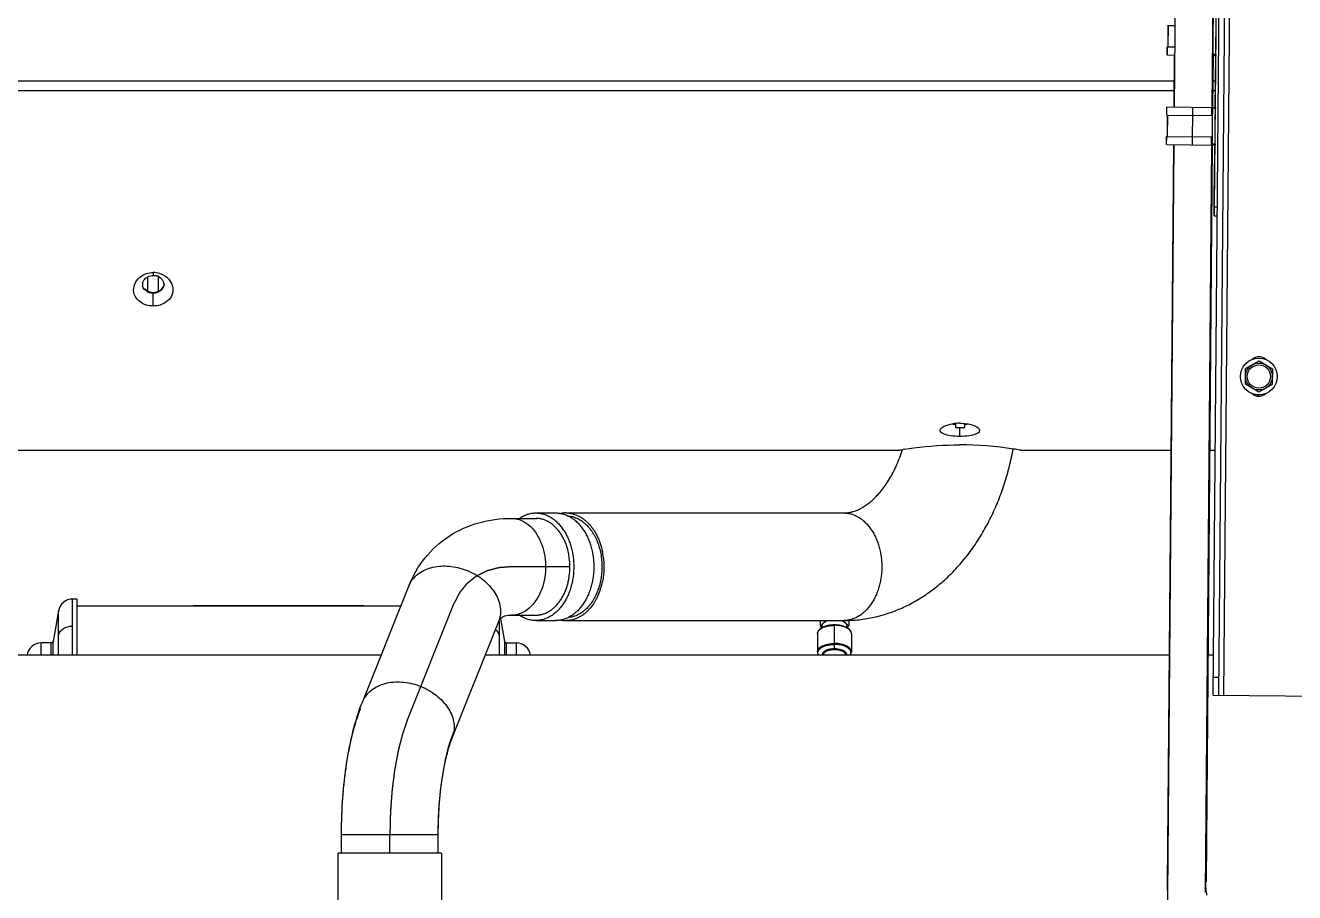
# Model space of a CAD drawing. Header units: millimetres. Extents: x 0 to 10500, y 0 to 7425.
# Drawn here: x 2827 to 3535, y 4840 to 5323 of the extents above; entities that cross this region are included whole.
import ezdxf

# ---------------------------------------------------------------- set-up
doc = ezdxf.new("R2010")
doc.units = ezdxf.units.MM
doc.header["$LTSCALE"] = 577.5
doc.linetypes.add('CENTER', pattern=[0.6, 0.375, -0.075, 0.075, -0.075])
doc.layers.get('0').update_dxf_attribs({"linetype": 'CONTINUOUS'})
for name, color, linetype in [('02___PRT_ALL_AXES', 7, 'CONTINUOUS'), ('AXES', 7, 'CONTINUOUS'), ('DEFAULT_1', 7, 'CENTER'), ('DTM_AXES', 7, 'CONTINUOUS'), ('NOTES3D', 7, 'CONTINUOUS')]:
    doc.layers.add(name, color=color, linetype=linetype)
doc.styles.get("Standard").update_dxf_attribs({"font": 'txt', "width": 0.85})
doc.dimstyles.get("Standard").update_dxf_attribs({"dimtxt": 3.5, "dimasz": 3.5, "dimexe": 1.5, "dimexo": 1.5, "dimtad": 1, "dimdec": 1, "dimtxsty": 'Standard', "dimblk": '_FILLED', "dimblk1": '_FILLED', "dimblk2": '_FILLED', "dimcen": 0.09, "dimadec": 1, "dimazin": 2, "dimtol": 1, "dimtp": 0.1, "dimtm": 0.1, "dimtfac": 1, "dimtdec": 1, "dimtofl": 0, "dimtmove": 0, "dimatfit": 3, "dimldrblk": '_FILLED', "dimfxl": 1, "dimtolj": 1, "dimarcsym": 0})

# ---------------------------------------------------------------- blocks, each defined once
blk = doc.blocks.new('_FILLED')
at = {"color": 0, "linetype": 'ByBlock'}
blk.add_solid([(0, 0), (-1, 0.21), (-1, -0.21)], dxfattribs=at)

msp = doc.modelspace()

# ---------------------------------------------------------------- linework, layer by layer
at = {"color": 3, "linetype": 'Continuous'}
for p, q in [((3489.92, 4949.77), (3499.12, 6051.74)), ((3025.77, 4972.17), (2010.64, 4972.17)), ((3465.41, 4972.17), (3083.89, 4972.17)), ((3490.11, 4972.17), (3486.99, 4972.17))]:
    msp.add_line(p, q, dxfattribs=at)
at = {"color": 7, "linetype": 'Continuous'}
for p, q in [((3502.12, 6051.71), (3492.92, 4949.75)), ((3472.31, 5761.99), (3468.14, 5277.86)), ((3493.27, 5758.02), (3489.14, 5277.68)), ((3495.92, 4949.72), (3500.79, 5532.7)), ((3490.72, 5222.16), (3491.91, 5362.16)), ((3468.24, 5306.86), (3467.99, 5277.86)), ((3468.27, 5306.86), (3468.02, 5277.86)), ((3468.3, 5306.86), (3468.05, 5277.86)), ((3468.33, 5306.85), (3468.08, 5277.86)), ((3468.35, 5306.85), (3468.11, 5277.86)), ((3489.82, 5306.67), (3489.57, 5277.67)), ((3491.16, 5306.66), (3490.92, 5277.66)), ((1998.64, 5292.51), (3468.26, 5292.51)), ((3489.7, 5292.51), (3491.04, 5292.51)), ((3468.22, 5286.84), (1998.64, 5286.84)), ((3490.99, 5286.84), (3489.65, 5286.84)), ((3467.82, 5256.86), (3464.33, 4844.2)), ((3467.84, 5256.86), (3464.37, 4845.92)), ((3467.9, 5256.86), (3464.39, 4842.1)), ((3467.93, 5256.86), (3464.39, 4838.35)), ((3467.96, 5256.86), (3464.43, 4839.92)), ((3467.87, 5256.86), (3464.44, 4850.33)), ((3488.96, 5256.68), (3485.43, 4839.74)), ((3489.39, 5256.68), (3485.92, 4845.74)), ((3490.74, 5256.66), (3490.56, 5235.41)), ((3490.68, 5217.16), (3490.72, 5222.16)), ((3490.72, 5222.16), (3492.2, 5222.15)), ((3490.68, 5217.16), (3492.18, 5217.15)), ((2895.64, 5175.22), (2895.64, 5183.18)), ((2898.64, 5185.57), (2898.64, 5183.98)), ((2901.64, 5175.21), (2901.64, 5183.18)), ((2898.64, 5166.87), (2898.64, 5174.04)), ((3514.81, 5116.67), (3514.41, 5117.37)), ((3516.39, 5116.67), (3514.81, 5116.67)), ((3346.14, 5101.34), (3346.14, 5099.21)), ((3346.14, 5099.21), (3351.14, 5099.21)), ((3348.64, 5094.17), (3348.64, 5099.21)), ((3351.14, 5101.34), (3351.14, 5099.21)), ((3314.64, 5086.47), (3316.25, 5086.75)), ((3315.34, 5086.59), (3314.64, 5086.47)), ((3382.64, 5086.47), (3382.04, 5086.58)), ((3382.32, 5086.53), (3382.64, 5086.47)), ((3098.44, 5048.46), (3112.59, 5048.46)), ((3112.01, 5051.47), (3123.18, 5051.47)), ((3128.84, 5051.47), (3283.84, 5051.47)), ((3015.31, 4946.01), (3041.15, 5010.66)), ((2853.64, 4972.17), (2853.64, 5003.47)), ((2856.14, 5003.47), (2853.64, 5003.47)), ((2856.14, 4972.17), (2856.14, 5003.47)), ((3036.68, 4999.47), (2856.14, 4999.47)), ((2921.14, 4999.64), (2921.14, 4999.47)), ((3016.14, 4999.64), (2921.14, 4999.64)), ((3016.14, 4999.47), (3016.14, 4999.64)), ((2845.77, 4996.86), (2842.76, 4979.79)), ((2845.77, 4972.17), (2845.77, 4996.86)), ((3092.18, 4994), (3091.27, 4990.63)), ((3092.29, 4992.47), (3094.53, 4979.79)), ((3098.44, 4994.48), (3112.59, 4994.48)), ((3065.43, 4925.98), (3091.27, 4990.63)), ((3091.52, 4991.11), (3091.52, 4972.17)), ((3112.01, 4991.47), (3123.18, 4991.47)), ((3128.84, 4991.47), (3283.84, 4991.47)), ((3274.01, 4991.47), (3270.64, 4988.56)), ((3270.64, 4991.47), (3270.64, 4988.56)), ((3270.64, 4988.56), (3271.81, 4987.55)), ((3278.64, 4975.87), (3278.64, 4989.05)), ((3286.64, 4988.56), (3283.28, 4991.47)), ((3285.48, 4987.55), (3286.64, 4988.56)), ((3286.64, 4991.52), (3286.64, 4988.56)), ((2836.14, 4972.17), (2836.14, 4978.97)), ((2841.77, 4978.97), (2836.14, 4978.97)), ((2841.77, 4972.17), (2841.77, 4978.97)), ((2842.76, 4972.17), (2842.76, 4979.79)), ((3094.53, 4979.79), (3094.53, 4972.17)), ((3095.52, 4978.97), (3095.52, 4972.17)), ((3095.52, 4978.97), (3101.14, 4978.97)), ((3101.14, 4978.97), (3101.14, 4972.17)), ((3269.14, 4984.05), (3269.14, 4973.93)), ((3288.14, 4984.05), (3288.14, 4973.93)), ((3272.64, 4972.17), (3272.64, 4973.75)), ((3278.64, 4975.87), (3278.64, 4975.35)), ((3284.64, 4972.17), (3284.64, 4973.75)), ((3493.01, 4959.75), (3490.01, 4959.77)), ((3489.92, 4949.77), (3550.42, 4949.27)), ((3066.35, 4929.35), (3065.43, 4925.98)), ((3003.66, 4861.67), (3003.66, 4872.9)), ((3003.66, 4872.18), (3057.64, 4872.18)), ((3057.64, 4861.67), (3057.64, 4872.49)), ((3001.86, 4829.23), (3001.86, 4861.67)), ((3059.44, 4861.67), (3001.86, 4861.67)), ((3059.44, 4861.67), (3059.44, 4829.23)), ((3485.51, 4845.97), (3485.52, 4845.76)), ((3464.4, 4840.11), (3464.4, 4839.91))]:
    msp.add_line(p, q, dxfattribs=at)
msp.add_circle((3515.41, 5127.57), 6.5, dxfattribs=at)
for centre, radius, start, end in [((2898.63, 5173.15), 12.41, 72.30977, 89.95504), ((2898.63, 5177.24), 6.73, 62.99146, 72.19414), ((2896.79, 5178.87), 4.15, 175.69559, 180.37337), ((2896.73, 5178.87), 4.1, 180.35956, 191.64092), ((2896.84, 5178.86), 4.2, 168.45484, 175.68996), ((2900.46, 5178.81), 4.19, 0.39931, 8.06125), ((2898.55, 5181.43), 7.4, 287.10688, 294.92011), ((3348.46, 5075.49), 26.01, 94.9979, 98.06742), ((3348.66, 5073.32), 28.19, 90.03148, 95.0067), ((3350.49, 4882.47), 207.12, 99.10418, 99.51489), ((3348.59, 4896.1), 193.38, 81.06994, 89.98548), ((3346.36, 4880.02), 209.61, 80.1205, 81.14754), ((3112.01, 5034.96), 13.51, 87.54666, 89.99958), ((3055.16, 5005.06), 15.09, 154.88444, 158.22483), ((2853.64, 4995.47), 8, 90, 170), ((3112.01, 5007.98), 13.51, 270.00042, 272.45334), ((2836.14, 4970.97), 8, 90, 171.28888), ((2841.77, 4979.97), 1, 270, 350), ((3095.52, 4979.97), 1, 190, 270), ((3101.14, 4970.97), 8, 8.71112, 90), ((3277.27, 4967.98), 7.7, 111.99175, 114.01666), ((3280.02, 4967.98), 7.7, 66.00432, 68.00558), ((3564.32, 4849.49), 99.89, 179.51564, 180.20604), ((3560.6, 4843.39), 96.27, 179.51546, 180.77273), ((3560.7, 4845.11), 96.34, 179.51568, 180.84227), ((3560.87, 4845.11), 96.51, 180.84212, 181.50176), ((3564.59, 4849.49), 100.15, 180.20605, 180.89319), ((3565.84, 4849.5), 80.41, 181.85753, 182.51922), ((3566.81, 4849.55), 81.38, 182.67256, 185.46597), ((3560.62, 4843.39), 96.3, 180.77281, 182.06992), ((3555.01, 4841.33), 90.62, 179.51545, 180.14582), ((3554.95, 4841.33), 90.56, 180.14583, 180.77488), ((3559, 4839.12), 94.57, 179.5178, 182.53186), ((3568.48, 4849.71), 83.05, 185.46561, 187.9193)]:
    msp.add_arc(centre, radius, start, end, dxfattribs=at)
for points in [[(2889.97, 5181.86), (2891.25, 5183.29), (2892.99, 5184.37), (2894.81, 5184.96)], [(2893.41, 5181.31), (2893.96, 5182.11), (2894.76, 5182.75), (2895.62, 5183.2)], [(2894.81, 5184.96), (2896.04, 5185.36), (2897.35, 5185.57), (2898.64, 5185.57)], [(2895.62, 5183.2), (2896.55, 5183.69), (2897.6, 5183.98), (2898.64, 5183.98)], [(2901.69, 5183.24), (2903.12, 5182.51), (2904.38, 5180.99), (2904.61, 5179.39)], [(2902.41, 5184.98), (2904.25, 5184.39), (2906.01, 5183.31), (2907.31, 5181.87)], [(2895.6, 5174.68), (2894.26, 5175.29), (2893.02, 5176.6), (2892.72, 5178.04)], [(2904.65, 5178.84), (2904.66, 5177.14), (2903.2, 5175.43), (2901.66, 5174.72)], [(2898.64, 5166.87), (2897.38, 5166.87), (2896.1, 5167.05), (2894.88, 5167.41)], [(2902.47, 5167.43), (2901.24, 5167.06), (2899.93, 5166.87), (2898.64, 5166.87)], [(3348.64, 5101.51), (3349.9, 5101.51), (3351.16, 5101.43), (3352.41, 5101.25)], [(3352.41, 5101.25), (3353.55, 5101.09), (3354.69, 5100.85), (3355.79, 5100.5)], [(3355.79, 5100.5), (3356.88, 5100.15), (3357.99, 5099.71), (3358.85, 5098.95)]]:
    msp.add_open_spline(points, degree=3, dxfattribs=at)
for points, knots in [([(2898.64, 5183.98), (2898.99, 5183.98), (2899.68, 5183.93), (2900.36, 5183.76), (2900.69, 5183.66)], [0, 0, 0, 0, 0.498456, 1, 1, 1, 1]), ([(2894.88, 5167.41), (2891.96, 5168.29), (2886.23, 5172.64), (2888.07, 5179.74), (2889.97, 5181.86)], [0, 0, 0, 0, 0.516784, 1, 1, 1, 1]), ([(2892.72, 5179.71), (2892.78, 5179.99), (2892.95, 5180.55), (2893.24, 5181.06), (2893.41, 5181.31)], [0, 0, 0, 0, 0.491197, 1, 1, 1, 1]), ([(2907.31, 5181.87), (2909.21, 5179.75), (2911.06, 5172.68), (2905.38, 5168.32), (2902.47, 5167.43)], [0, 0, 0, 0, 0.483574, 1, 1, 1, 1]), ([(2896.6, 5174.32), (2896.42, 5174.37), (2896.09, 5174.48), (2895.76, 5174.61), (2895.6, 5174.68)], [0, 0, 0, 0, 0.503392, 1, 1, 1, 1]), ([(2898.64, 5174.04), (2898.3, 5174.04), (2897.61, 5174.08), (2896.93, 5174.23), (2896.6, 5174.32)], [0, 0, 0, 0, 0.499903, 1, 1, 1, 1]), ([(2900.72, 5174.36), (2900.38, 5174.25), (2899.7, 5174.09), (2898.99, 5174.04), (2898.64, 5174.04)], [0, 0, 0, 0, 0.502345, 1, 1, 1, 1]), ([(3348.64, 5094.17), (3346.9, 5094.17), (3343.71, 5094.4), (3340.13, 5095.13), (3337.15, 5096.83), (3337.95, 5098.53), (3338.44, 5098.95)], [0, 0, 0, 0, 0.384464, 0.684307, 0.858647, 1, 1, 1, 1]), ([(3338.44, 5098.95), (3338.76, 5099.23), (3340.69, 5100.47), (3342.98, 5100.98), (3344.81, 5101.24)], [0, 0, 0, 0, 0.187568, 1, 1, 1, 1]), ([(3344.74, 5100.95), (3344.64, 5100.97), (3344.45, 5101.02), (3344.27, 5101.07), (3344.17, 5101.09)], [0, 0, 0, 0, 0.514781, 1, 1, 1, 1]), ([(3346.12, 5100.73), (3345.88, 5100.76), (3345.42, 5100.82), (3344.96, 5100.9), (3344.74, 5100.95)], [0, 0, 0, 0, 0.520434, 1, 1, 1, 1]), ([(3358.85, 5098.95), (3359.33, 5098.53), (3360.14, 5096.83), (3357.16, 5095.13), (3353.58, 5094.4), (3350.39, 5094.17), (3348.64, 5094.17)], [0, 0, 0, 0, 0.14146, 0.315741, 0.615347, 1, 1, 1, 1]), ([(3353.08, 5101.1), (3352.78, 5101.01), (3352.14, 5100.87), (3351.49, 5100.78), (3351.15, 5100.74)], [0, 0, 0, 0, 0.470436, 1, 1, 1, 1]), ([(3283.84, 4991.47), (3285.27, 4991.47), (3288.13, 4991.55), (3292.41, 4991.91), (3296.66, 4992.5), (3300.88, 4993.32), (3305.06, 4994.38), (3309.18, 4995.65), (3313.24, 4997.15), (3317.22, 4998.87), (3321.12, 5000.79), (3324.94, 5002.91), (3328.66, 5005.23), (3332.28, 5007.74), (3335.79, 5010.43), (3339.2, 5013.29), (3342.49, 5016.32), (3346.73, 5020.59), (3351.73, 5026.33), (3356.28, 5032.49), (3359.65, 5037.67), (3362.87, 5043.05), (3366.56, 5050.07), (3369.75, 5057.38), (3372.03, 5063.41), (3374.12, 5069.58), (3376.37, 5077.48), (3377.76, 5083.91), (3378.36, 5087.17)], [0, 0, 0, 0, 0.029389, 0.058789, 0.088209, 0.117662, 0.147157, 0.176707, 0.206324, 0.236022, 0.265812, 0.29571, 0.325729, 0.355884, 0.386187, 0.416652, 0.447293, 0.47812, 0.540363, 0.60346, 0.63535, 0.667465, 0.73236, 0.798132, 0.831335, 0.864734, 0.932058, 1, 1, 1, 1]), ([(3283.84, 5051.47), (3284.13, 5051.47), (3284.73, 5051.49), (3285.63, 5051.56), (3286.54, 5051.67), (3287.8, 5051.9), (3289.42, 5052.32), (3291.06, 5052.92), (3292.41, 5053.53), (3293.86, 5054.26), (3295.73, 5055.38), (3298, 5057.02), (3300.32, 5059.01), (3302.65, 5061.35), (3304.97, 5064.05), (3307.23, 5067.1), (3309.4, 5070.47), (3311.45, 5074.16), (3313.36, 5078.13), (3315.09, 5082.36), (3316.1, 5085.29), (3316.57, 5086.8)], [0, 0, 0, 0, 0.017507, 0.035157, 0.05309, 0.071442, 0.109904, 0.15149, 0.173707, 0.196977, 0.246907, 0.301658, 0.361404, 0.426158, 0.495797, 0.570101, 0.648778, 0.731487, 0.817856, 0.907495, 1, 1, 1, 1]), ([(3317.72, 5086.99), (3319.44, 5087.26), (3329.67, 5088.77), (3340.04, 5089.48), (3348.64, 5089.48)], [0, 0, 0, 0, 0.168313, 1, 1, 1, 1]), ([(3041.15, 5010.66), (3043.4, 5016.29), (3049.52, 5026.98), (3063.18, 5039.39), (3080.07, 5046.92), (3092.32, 5048.46), (3098.44, 5048.46)], [0, 0, 0, 0, 0.249847, 0.498634, 0.747904, 1, 1, 1, 1]), ([(3098.44, 5048.46), (3100.08, 5048.46), (3103.49, 5047.82), (3109.88, 5044.04), (3115.79, 5035.22), (3118.3, 5022.32), (3116.92, 5013.2), (3115.35, 5008.97)], [0, 0, 0, 0, 0.100705, 0.207402, 0.448796, 0.723298, 1, 1, 1, 1]), ([(3102.74, 5048.46), (3103.1, 5048.7), (3103.82, 5049.16), (3104.94, 5049.77), (3106.08, 5050.29), (3107.25, 5050.72), (3108.42, 5051.06), (3109.61, 5051.29), (3110.81, 5051.44), (3111.61, 5051.47), (3112.01, 5051.47)], [0, 0, 0, 0, 0.131002, 0.259735, 0.386432, 0.511366, 0.634842, 0.757197, 0.878791, 1, 1, 1, 1]), ([(3112.01, 5051.47), (3112.36, 5051.47), (3113.05, 5051.45), (3114.09, 5051.34), (3115.13, 5051.16), (3116.15, 5050.9), (3117.17, 5050.58), (3118.18, 5050.19), (3119.17, 5049.72), (3120.47, 5049.01), (3122.06, 5047.95), (3123.84, 5046.43), (3125.52, 5044.67), (3127.06, 5042.68), (3128.45, 5040.5), (3129.69, 5038.13), (3130.76, 5035.61), (3131.65, 5032.94), (3132.35, 5030.17), (3132.85, 5027.32), (3133.15, 5024.41), (3133.26, 5021.47), (3133.15, 5018.53), (3132.85, 5015.62), (3132.35, 5012.77), (3131.65, 5010), (3130.76, 5007.34), (3129.69, 5004.81), (3128.45, 5002.44), (3127.06, 5000.26), (3125.52, 4998.28), (3123.84, 4996.51), (3122.06, 4994.99), (3120.47, 4993.93), (3119.17, 4993.22), (3118.18, 4992.75), (3117.17, 4992.36), (3116.15, 4992.04), (3115.13, 4991.78), (3114.09, 4991.6), (3113.05, 4991.49), (3112.36, 4991.47), (3112.01, 4991.47)], [0, 0, 0, 0, 0.012856, 0.025742, 0.03869, 0.051728, 0.064885, 0.078186, 0.091655, 0.105314, 0.13326, 0.162153, 0.192063, 0.223015, 0.254996, 0.287954, 0.321808, 0.356447, 0.39174, 0.427539, 0.463682, 0.5, 0.536318, 0.572461, 0.60826, 0.643553, 0.678192, 0.712046, 0.745004, 0.776985, 0.807937, 0.837847, 0.86674, 0.894686, 0.908345, 0.921814, 0.935115, 0.948272, 0.96131, 0.974258, 0.987144, 1, 1, 1, 1]), ([(3131.1, 5021.47), (3131.1, 5023.2), (3130.93, 5025.78), (3130.34, 5029.16), (3129.74, 5031.61), (3128.97, 5033.97), (3128.04, 5036.21), (3126.97, 5038.32), (3125.75, 5040.27), (3124.41, 5042.05), (3123.19, 5043.39), (3122.16, 5044.35), (3121.37, 5045.02), (3120.56, 5045.63), (3119.72, 5046.18), (3118.87, 5046.68), (3118.01, 5047.11), (3117.13, 5047.49), (3116.23, 5047.81), (3115.33, 5048.07), (3114.42, 5048.26), (3113.51, 5048.4), (3112.89, 5048.45), (3112.59, 5048.46)], [0, 0, 0, 0, 0.144356, 0.215749, 0.286171, 0.355335, 0.422986, 0.48891, 0.552941, 0.614974, 0.674967, 0.704216, 0.732976, 0.761263, 0.7891, 0.816515, 0.843542, 0.870218, 0.896587, 0.922697, 0.948598, 0.974347, 1, 1, 1, 1]), ([(3283.84, 5051.47), (3284.18, 5051.47), (3284.88, 5051.45), (3285.92, 5051.34), (3286.95, 5051.16), (3287.98, 5050.9), (3289, 5050.58), (3290, 5050.19), (3290.99, 5049.72), (3292.3, 5049.01), (3293.88, 5047.95), (3295.67, 5046.43), (3297.34, 5044.67), (3298.88, 5042.68), (3300.28, 5040.5), (3301.52, 5038.13), (3302.59, 5035.61), (3303.47, 5032.94), (3304.17, 5030.17), (3304.68, 5027.32), (3304.98, 5024.41), (3305.08, 5021.47), (3304.98, 5018.53), (3304.68, 5015.62), (3304.17, 5012.77), (3303.47, 5010), (3302.59, 5007.34), (3301.52, 5004.81), (3300.28, 5002.44), (3298.88, 5000.26), (3297.34, 4998.28), (3295.67, 4996.51), (3293.88, 4994.99), (3292.3, 4993.93), (3290.99, 4993.22), (3290, 4992.75), (3289, 4992.36), (3287.98, 4992.04), (3286.95, 4991.78), (3285.92, 4991.6), (3284.88, 4991.49), (3284.18, 4991.47), (3283.84, 4991.47)], [0, 0, 0, 0, 0.012856, 0.025742, 0.03869, 0.051728, 0.064885, 0.078186, 0.091655, 0.105314, 0.13326, 0.162153, 0.192063, 0.223015, 0.254996, 0.287954, 0.321808, 0.356447, 0.39174, 0.427539, 0.463682, 0.5, 0.536318, 0.572461, 0.60826, 0.643553, 0.678192, 0.712046, 0.745004, 0.776985, 0.807937, 0.837847, 0.86674, 0.894686, 0.908345, 0.921814, 0.935115, 0.948272, 0.96131, 0.974258, 0.987144, 1, 1, 1, 1]), ([(3041.5, 5011.47), (3042.56, 5013.73), (3046.04, 5017.93), (3053.71, 5021.49), (3062.8, 5022.31), (3072.25, 5020.41), (3080.93, 5016.04), (3087.8, 5009.71), (3092.02, 5002.12), (3092.57, 4996.53), (3092.18, 4994)], [0, 0, 0, 0, 0.107351, 0.22482, 0.354871, 0.493705, 0.633976, 0.767811, 0.889811, 1, 1, 1, 1]), ([(3112.59, 4994.48), (3112.89, 4994.5), (3113.51, 4994.54), (3114.42, 4994.68), (3115.33, 4994.87), (3116.23, 4995.13), (3117.13, 4995.45), (3118.01, 4995.83), (3118.87, 4996.26), (3119.72, 4996.76), (3120.56, 4997.32), (3121.37, 4997.93), (3122.16, 4998.59), (3123.19, 4999.55), (3124.41, 5000.89), (3125.75, 5002.67), (3126.97, 5004.62), (3128.04, 5006.73), (3128.97, 5008.98), (3129.74, 5011.33), (3130.34, 5013.79), (3130.93, 5017.16), (3131.1, 5019.74), (3131.1, 5021.47)], [0, 0, 0, 0, 0.025653, 0.051402, 0.077303, 0.103413, 0.129782, 0.156458, 0.183485, 0.2109, 0.238737, 0.267024, 0.295784, 0.325033, 0.385026, 0.447059, 0.51109, 0.577014, 0.644665, 0.713829, 0.784251, 0.855644, 1, 1, 1, 1]), ([(3115.35, 5008.97), (3113.89, 5005), (3110.54, 4999.47), (3103.82, 4995.21), (3100.18, 4994.48), (3098.44, 4994.48)], [0, 0, 0, 0, 0.540441, 0.777585, 1, 1, 1, 1]), ([(3091.27, 4990.63), (3091.69, 4991.67), (3092.61, 4993.31), (3095.43, 4994.33), (3097.23, 4994.48), (3098.44, 4994.48)], [0, 0, 0, 0, 0.385578, 0.583598, 1, 1, 1, 1]), ([(3112.01, 4991.47), (3111.61, 4991.47), (3110.81, 4991.5), (3109.61, 4991.65), (3108.42, 4991.89), (3107.25, 4992.22), (3106.08, 4992.65), (3104.94, 4993.17), (3103.82, 4993.78), (3103.1, 4994.24), (3102.74, 4994.48)], [0, 0, 0, 0, 0.121209, 0.242803, 0.365158, 0.488634, 0.613568, 0.740265, 0.868998, 1, 1, 1, 1]), ([(2845.77, 4983.31), (2846.1, 4984.79), (2848.48, 4987.6), (2851.86, 4988.38), (2853.64, 4988.38)], [0, 0, 0, 0, 0.459917, 1, 1, 1, 1]), ([(3089.59, 4986.35), (3089.83, 4986.14), (3090.7, 4985.3), (3091.32, 4984.18), (3091.52, 4983.31)], [0, 0, 0, 0, 0.264829, 1, 1, 1, 1]), ([(3271.85, 4987.57), (3271.45, 4987.37), (3270.74, 4986.91), (3269.86, 4986.07), (3269.28, 4985.11), (3269.14, 4984.4), (3269.14, 4984.06)], [0, 0, 0, 0, 0.287294, 0.544648, 0.778614, 1, 1, 1, 1]), ([(3269.14, 4984.05), (3269.14, 4984.36), (3269.28, 4985.02), (3269.84, 4985.92), (3270.72, 4986.73), (3271.45, 4987.17), (3271.85, 4987.37)], [0, 0, 0, 0, 0.207362, 0.43562, 0.698211, 1, 1, 1, 1]), ([(3278.64, 4989.05), (3277.41, 4989.05), (3275.07, 4988.83), (3272.82, 4988.09), (3271.85, 4987.57)], [0, 0, 0, 0, 0.529342, 1, 1, 1, 1]), ([(3271.85, 4987.37), (3272.82, 4987.87), (3275.07, 4988.58), (3277.41, 4988.8), (3278.64, 4988.8)], [0, 0, 0, 0, 0.469859, 1, 1, 1, 1]), ([(3285.44, 4987.57), (3284.47, 4988.09), (3282.22, 4988.83), (3279.88, 4989.05), (3278.64, 4989.05)], [0, 0, 0, 0, 0.470655, 1, 1, 1, 1]), ([(3285.44, 4987.37), (3284.46, 4987.87), (3282.21, 4988.58), (3279.88, 4988.8), (3278.64, 4988.8)], [0, 0, 0, 0, 0.469859, 1, 1, 1, 1]), ([(3288.14, 4984.06), (3288.14, 4984.4), (3288, 4985.11), (3287.43, 4986.07), (3286.55, 4986.91), (3285.83, 4987.37), (3285.44, 4987.57)], [0, 0, 0, 0, 0.221388, 0.455357, 0.71271, 1, 1, 1, 1]), ([(3288.14, 4984.05), (3288.14, 4984.36), (3288.01, 4985.02), (3287.45, 4985.92), (3286.57, 4986.73), (3285.84, 4987.17), (3285.44, 4987.37)], [0, 0, 0, 0, 0.207362, 0.43562, 0.698211, 1, 1, 1, 1]), ([(3269.14, 4973.93), (3269.14, 4974.24), (3269.28, 4974.91), (3269.86, 4975.82), (3270.77, 4976.64), (3272.45, 4977.64), (3275.12, 4978.46), (3277.43, 4978.68), (3278.64, 4978.68)], [0, 0, 0, 0, 0.082305, 0.173127, 0.277877, 0.398431, 0.681612, 1, 1, 1, 1]), ([(3272.6, 4977.03), (3273.5, 4977.42), (3275.5, 4977.98), (3277.56, 4978.15), (3278.64, 4978.15)], [0, 0, 0, 0, 0.475812, 1, 1, 1, 1]), ([(3288.14, 4973.93), (3288.14, 4974.24), (3288, 4974.91), (3287.42, 4975.82), (3286.52, 4976.64), (3284.84, 4977.64), (3282.17, 4978.46), (3279.86, 4978.68), (3278.64, 4978.68)], [0, 0, 0, 0, 0.082305, 0.173127, 0.277877, 0.398431, 0.681612, 1, 1, 1, 1]), ([(3284.69, 4977.03), (3283.79, 4977.42), (3281.79, 4977.98), (3279.72, 4978.15), (3278.64, 4978.15)], [0, 0, 0, 0, 0.475812, 1, 1, 1, 1]), ([(3269.14, 4973.93), (3269.14, 4973.78), (3269.2, 4973.15), (3269.46, 4972.55), (3269.73, 4972.16)], [0, 0, 0, 0, 0.24481, 1, 1, 1, 1]), ([(3269.84, 4972.17), (3269.6, 4972.56), (3269.27, 4973.48), (3269.71, 4974.95), (3270.91, 4976.17), (3271.98, 4976.76), (3272.6, 4977.03)], [0, 0, 0, 0, 0.21606, 0.429844, 0.685332, 1, 1, 1, 1]), ([(3271.9, 4972.17), (3271.85, 4972.43), (3271.88, 4973), (3272.33, 4973.8), (3273.11, 4974.49), (3273.77, 4974.85), (3274.13, 4975.01)], [0, 0, 0, 0, 0.203848, 0.426566, 0.689703, 1, 1, 1, 1]), ([(3272.05, 4972.17), (3272.02, 4972.44), (3272.1, 4973.04), (3272.44, 4973.52), (3272.64, 4973.75)], [0, 0, 0, 0, 0.470876, 1, 1, 1, 1]), ([(3272.64, 4973.35), (3272.73, 4973.45), (3273.16, 4973.9), (3273.7, 4974.22), (3274.13, 4974.43)], [0, 0, 0, 0, 0.223688, 1, 1, 1, 1]), ([(3274.13, 4974.43), (3274.78, 4974.75), (3276.28, 4975.2), (3277.83, 4975.35), (3278.64, 4975.35)], [0, 0, 0, 0, 0.47203, 1, 1, 1, 1]), ([(3274.38, 4975.12), (3274.69, 4975.24), (3276.07, 4975.7), (3277.53, 4975.87), (3278.64, 4975.87)], [0, 0, 0, 0, 0.231686, 1, 1, 1, 1]), ([(3278.64, 4975.87), (3279.03, 4975.87), (3280.47, 4975.81), (3281.92, 4975.52), (3282.9, 4975.12)], [0, 0, 0, 0, 0.264311, 1, 1, 1, 1]), ([(3278.64, 4975.35), (3279.46, 4975.35), (3281.01, 4975.2), (3282.5, 4974.75), (3283.16, 4974.43)], [0, 0, 0, 0, 0.527944, 1, 1, 1, 1]), ([(3283.15, 4975.01), (3283.52, 4974.85), (3284.17, 4974.49), (3284.95, 4973.8), (3285.41, 4973.01), (3285.44, 4972.43), (3285.39, 4972.17)], [0, 0, 0, 0, 0.310336, 0.573495, 0.796198, 1, 1, 1, 1]), ([(3283.16, 4974.43), (3283.31, 4974.36), (3283.86, 4974.07), (3284.36, 4973.69), (3284.64, 4973.35)], [0, 0, 0, 0, 0.277812, 1, 1, 1, 1]), ([(3284.64, 4973.75), (3284.85, 4973.52), (3285.19, 4973.04), (3285.27, 4972.44), (3285.24, 4972.17)], [0, 0, 0, 0, 0.529124, 1, 1, 1, 1]), ([(3287.45, 4972.17), (3287.69, 4972.56), (3288.02, 4973.48), (3287.58, 4974.95), (3286.38, 4976.17), (3285.3, 4976.76), (3284.69, 4977.03)], [0, 0, 0, 0, 0.21606, 0.429844, 0.685332, 1, 1, 1, 1]), ([(3287.55, 4972.16), (3287.65, 4972.3), (3287.97, 4972.83), (3288.14, 4973.47), (3288.14, 4973.93)], [0, 0, 0, 0, 0.261175, 1, 1, 1, 1]), ([(3015.31, 4946.01), (3016.24, 4948.35), (3019.52, 4952.77), (3027.12, 4956.65), (3036.27, 4957.71), (3045.86, 4955.95), (3054.73, 4951.64), (3061.8, 4945.28), (3066.15, 4937.6), (3066.74, 4931.92), (3066.35, 4929.35)], [0, 0, 0, 0, 0.106942, 0.223483, 0.352882, 0.491661, 0.632391, 0.766903, 0.88948, 1, 1, 1, 1]), ([(3003.66, 4872.9), (3003.7, 4886.15), (3005.42, 4910.93), (3011.04, 4935.31), (3015.31, 4946.01)], [0, 0, 0, 0, 0.535139, 1, 1, 1, 1]), ([(3003.66, 4872.9), (3003.69, 4885.86), (3004.94, 4904.63), (3009.45, 4927.84), (3012.57, 4938.07), (3014.39, 4942.64)], [0, 0, 0, 0, 0.548879, 0.791917, 1, 1, 1, 1]), ([(3057.64, 4872.49), (3057.65, 4883.06), (3058.96, 4902.3), (3063.13, 4921.29), (3066.35, 4929.35)], [0, 0, 0, 0, 0.549241, 1, 1, 1, 1]), ([(3057.64, 4872.49), (3057.65, 4882.84), (3058.59, 4897.62), (3061.97, 4915.41), (3064.18, 4922.86), (3065.43, 4925.98)], [0, 0, 0, 0, 0.571995, 0.814515, 1, 1, 1, 1])]:
    msp.add_open_spline(points, degree=3, knots=knots, dxfattribs=at)
at = {"layer": '02___PRT_ALL_AXES', "color": 7, "linetype": 'Continuous'}
for p, q in [((2010.64, 5086.47), (3314.65, 5086.47)), ((3382.64, 5086.47), (3466.52, 5086.47)), ((3487.95, 5086.47), (3491.06, 5086.47)), ((3112.01, 5051.47), (3123.18, 5051.47)), ((3128.84, 5051.47), (3283.84, 5051.47)), ((3112.01, 4991.47), (3123.18, 4991.47)), ((3128.84, 4991.47), (3283.84, 4991.47))]:
    msp.add_line(p, q, dxfattribs=at)
for centre, radius, start, end in [((2899, 5181.68), 7.25, 242.61882, 246.46328), ((2898.66, 5181.5), 7.01, 291.70469, 295.47001), ((3128.84, 5036.35), 15.12, 90.01798, 100.802), ((3109.76, 5021.74), 40.28, 9.44549, 11.79476), ((3109, 5021.61), 41.05, 7.33391, 9.45027), ((3110.98, 5020.95), 39.02, 342.6751, 348.71563), ((3112.88, 5020.39), 37.04, 341.32824, 342.62005), ((3128.84, 5006.59), 15.12, 259.198, 269.98202)]:
    msp.add_arc(centre, radius, start, end, dxfattribs=at)
for points, knots in [([(2894.05, 5176.39), (2894.29, 5176.16), (2894.8, 5175.74), (2895.37, 5175.4), (2895.66, 5175.24)], [0, 0, 0, 0, 0.493977, 1, 1, 1, 1]), ([(2896.1, 5175.03), (2896.5, 5174.86), (2897.34, 5174.58), (2898.21, 5174.47), (2898.64, 5174.47)], [0, 0, 0, 0, 0.504428, 1, 1, 1, 1]), ([(2898.64, 5174.47), (2899.09, 5174.47), (2899.98, 5174.57), (2900.84, 5174.82), (2901.25, 5174.98)], [0, 0, 0, 0, 0.499319, 1, 1, 1, 1]), ([(3123.18, 5051.47), (3123.53, 5051.47), (3124.22, 5051.45), (3125.26, 5051.34), (3126.3, 5051.16), (3127.33, 5050.9), (3128.34, 5050.58), (3129.35, 5050.19), (3130.34, 5049.72), (3131.64, 5049.01), (3133.23, 5047.95), (3135.02, 5046.43), (3136.69, 5044.67), (3138.23, 5042.68), (3139.63, 5040.5), (3140.86, 5038.13), (3141.93, 5035.61), (3142.82, 5032.94), (3143.52, 5030.17), (3144.02, 5027.32), (3144.33, 5024.41), (3144.43, 5021.47), (3144.33, 5018.53), (3144.02, 5015.62), (3143.52, 5012.77), (3142.82, 5010), (3141.93, 5007.34), (3140.86, 5004.81), (3139.63, 5002.44), (3138.23, 5000.26), (3136.69, 4998.28), (3135.02, 4996.51), (3133.23, 4994.99), (3131.64, 4993.93), (3130.34, 4993.22), (3129.35, 4992.75), (3128.34, 4992.36), (3127.33, 4992.04), (3126.3, 4991.78), (3125.26, 4991.6), (3124.22, 4991.49), (3123.53, 4991.47), (3123.18, 4991.47)], [0, 0, 0, 0, 0.012856, 0.025742, 0.03869, 0.051728, 0.064885, 0.078186, 0.091655, 0.105314, 0.13326, 0.162153, 0.192063, 0.223015, 0.254996, 0.287954, 0.321808, 0.356447, 0.39174, 0.427539, 0.463682, 0.5, 0.536318, 0.572461, 0.60826, 0.643553, 0.678192, 0.712046, 0.745004, 0.776985, 0.807937, 0.837847, 0.86674, 0.894686, 0.908345, 0.921814, 0.935115, 0.948272, 0.96131, 0.974258, 0.987144, 1, 1, 1, 1]), ([(3128.84, 5051.47), (3129.41, 5051.47), (3130.55, 5051.41), (3132.24, 5051.11), (3133.91, 5050.63), (3135.55, 5049.96), (3137.15, 5049.11), (3138.69, 5048.08), (3140.17, 5046.87), (3141.57, 5045.51), (3142.89, 5043.99), (3144.12, 5042.32), (3145.25, 5040.53), (3146.28, 5038.61), (3147.19, 5036.58), (3148.26, 5033.72), (3148.87, 5031.49), (3149.18, 5029.97)], [0, 0, 0, 0, 0.053294, 0.106927, 0.161224, 0.216481, 0.272957, 0.33086, 0.390352, 0.451542, 0.514487, 0.579198, 0.645641, 0.713741, 0.783388, 0.854441, 1, 1, 1, 1]), ([(3130.09, 5049.84), (3130.49, 5049.8), (3131.3, 5049.69), (3132.5, 5049.43), (3133.68, 5049.07), (3134.85, 5048.61), (3135.99, 5048.05), (3137.11, 5047.39), (3138.2, 5046.64), (3138.9, 5046.08), (3139.24, 5045.79)], [0, 0, 0, 0, 0.119515, 0.239892, 0.361527, 0.484787, 0.610001, 0.737456, 0.867392, 1, 1, 1, 1]), ([(3139.24, 5045.79), (3139.99, 5045.15), (3141.06, 5044.09), (3142.35, 5042.54), (3143.59, 5040.83), (3144.99, 5038.5), (3146.4, 5035.46), (3147.51, 5032.18), (3148.32, 5028.74), (3148.82, 5025.18), (3148.99, 5021.56), (3148.83, 5017.93), (3148.35, 5014.37), (3147.56, 5010.92), (3146.45, 5007.63), (3145.07, 5004.58), (3143.67, 5002.23), (3142.44, 5000.52), (3141.15, 4998.96), (3140.09, 4997.89), (3139.34, 4997.24)], [0, 0, 0, 0, 0.055045, 0.083527, 0.112641, 0.172687, 0.235019, 0.299326, 0.365198, 0.432157, 0.499677, 0.567211, 0.634208, 0.700143, 0.764532, 0.826965, 0.887124, 0.916297, 0.944838, 1, 1, 1, 1]), ([(3149.71, 5026.85), (3149.85, 5025.72), (3150.05, 5023.45), (3150.07, 5020.04), (3149.82, 5016.65), (3149.47, 5014.41), (3149.25, 5013.31)], [0, 0, 0, 0, 0.250202, 0.501349, 0.751815, 1, 1, 1, 1]), ([(3147.98, 5008.53), (3147.56, 5007.29), (3146.83, 5005.46), (3145.66, 5003.16), (3144.41, 5001.01), (3142.99, 4999.04), (3141.41, 4997.27), (3140.18, 4996.09), (3138.89, 4995.02), (3137.55, 4994.09), (3136.16, 4993.29), (3134.74, 4992.63), (3133.29, 4992.11), (3131.82, 4991.74), (3130.33, 4991.52), (3129.34, 4991.47), (3128.84, 4991.47)], [0, 0, 0, 0, 0.144429, 0.214696, 0.28351, 0.416446, 0.480581, 0.543143, 0.60418, 0.663776, 0.722048, 0.779149, 0.835267, 0.890618, 0.945443, 1, 1, 1, 1]), ([(3139.34, 4997.24), (3139, 4996.94), (3138.29, 4996.37), (3137.2, 4995.61), (3136.07, 4994.93), (3134.91, 4994.36), (3133.73, 4993.89), (3132.53, 4993.52), (3131.31, 4993.25), (3130.5, 4993.14), (3130.09, 4993.11)], [0, 0, 0, 0, 0.132747, 0.262776, 0.390279, 0.515499, 0.638728, 0.760299, 0.880588, 1, 1, 1, 1])]:
    msp.add_open_spline(points, degree=3, knots=knots, dxfattribs=at)
msp.add_open_spline([(2901.67, 5175.17), (2902.95, 5175.77), (2904.14, 5176.94), (2904.52, 5178.29)], degree=3, dxfattribs=at)
at = {"layer": 'AXES', "color": 7, "linetype": 'Continuous'}
for p, q in [((3489.98, 5320.42), (3490.04, 5327.17)), ((3489.99, 5320.26), (3490.04, 5327.17)), ((3491.5, 5320.41), (3491.54, 5327.16)), ((3464.38, 5323.39), (3468.53, 5323.35)), ((3464.78, 5311.38), (3464.88, 5323.38)), ((3464.83, 5311.38), (3464.94, 5323.38)), ((3464.89, 5311.38), (3464.99, 5323.38)), ((3489.94, 5313.92), (3489.99, 5320.26)), ((3491.44, 5313.91), (3491.5, 5320.41)), ((3464.24, 5306.89), (3464.28, 5311.39)), ((3464.28, 5311.39), (3468.43, 5311.35)), ((3464.3, 5306.89), (3464.33, 5311.39)), ((3464.35, 5306.89), (3464.39, 5311.39)), ((3489.87, 5307.17), (3489.93, 5313.92)), ((3489.88, 5307.17), (3489.94, 5313.92)), ((3491.38, 5307.16), (3491.44, 5313.91)), ((3464.24, 5306.89), (3468.39, 5306.85)), ((3489.39, 5307.18), (3489.87, 5307.17)), ((3489.39, 5306.68), (3490.84, 5306.66)), ((3491.38, 5307.16), (3489.88, 5307.17)), ((3490.35, 5307.17), (3490.34, 5306.67)), ((3490.85, 5307.16), (3490.84, 5306.66)), ((3490.86, 5306.66), (3490.84, 5306.66)), ((3490.87, 5307.16), (3490.86, 5306.66)), ((3491.36, 5306.66), (3490.86, 5306.66)), ((3491.37, 5307.16), (3491.36, 5306.66)), ((3463.98, 5273.39), (3464.02, 5277.89)), ((3464.02, 5277.89), (3490.59, 5277.67)), ((3464.04, 5273.39), (3464.08, 5277.89)), ((3464.1, 5273.39), (3464.14, 5277.89)), ((3478.47, 5256.77), (3478.65, 5277.77)), ((3489.11, 5273.18), (3489.15, 5277.68)), ((3489.14, 5277.18), (3489.64, 5277.17)), ((3489.59, 5270.42), (3489.64, 5277.17)), ((3489.6, 5270.26), (3489.65, 5277.17)), ((3491.15, 5277.16), (3489.65, 5277.17)), ((3490.13, 5277.67), (3490.12, 5277.17)), ((3490.63, 5277.67), (3490.59, 5277.67)), ((3490.63, 5277.67), (3490.62, 5277.17)), ((3490.64, 5277.67), (3490.63, 5277.67)), ((3490.64, 5277.67), (3490.64, 5277.17)), ((3491.14, 5277.66), (3490.64, 5277.67)), ((3491.1, 5270.41), (3491.15, 5277.16)), ((3491.14, 5277.66), (3491.14, 5277.16)), ((3463.98, 5273.39), (3489.11, 5273.18)), ((3464.38, 5261.39), (3464.48, 5273.39)), ((3464.44, 5261.39), (3464.54, 5273.39)), ((3464.5, 5261.39), (3464.6, 5273.39)), ((3489.55, 5263.92), (3489.6, 5270.26)), ((3491.05, 5263.91), (3491.1, 5270.41)), ((3463.85, 5256.89), (3463.88, 5261.39)), ((3463.88, 5261.39), (3489.01, 5261.18)), ((3463.9, 5256.89), (3463.94, 5261.39)), ((3463.96, 5256.89), (3464, 5261.39)), ((3488.97, 5256.68), (3489.01, 5261.18)), ((3489.47, 5257.17), (3489.53, 5263.92)), ((3489.48, 5257.17), (3489.55, 5263.92)), ((3490.98, 5257.16), (3491.05, 5263.91)), ((3463.85, 5256.89), (3490.45, 5256.67)), ((3488.97, 5257.18), (3489.47, 5257.17)), ((3490.98, 5257.16), (3489.48, 5257.17)), ((3489.95, 5257.17), (3489.95, 5256.67)), ((3490.45, 5257.17), (3490.45, 5256.67)), ((3490.47, 5256.67), (3490.45, 5256.67)), ((3490.47, 5257.17), (3490.47, 5256.67)), ((3490.97, 5256.66), (3490.47, 5256.67)), ((3490.97, 5257.16), (3490.97, 5256.66)), ((3507.94, 5131.96), (3515.48, 5136.23)), ((3515.48, 5136.23), (3522.94, 5131.84)), ((3507.87, 5123.3), (3507.94, 5131.96)), ((3522.94, 5131.84), (3522.87, 5123.18)), ((3515.34, 5118.91), (3507.87, 5123.3)), ((3522.87, 5123.18), (3515.34, 5118.91)), ((3271.85, 4987.57), (3271.79, 4988.43)), ((3285.43, 4987.57), (3285.5, 4988.43))]:
    msp.add_line(p, q, dxfattribs=at)
for radius in [10.25, 7.5]:
    msp.add_circle((3515.41, 5127.57), radius, dxfattribs=at)
for centre, radius, start, end in [((3515.45, 5133.07), 5.5, 47.01575, 132.02798), ((3515.36, 5122.07), 5.5, 227.01575, 312.02798), ((3518.85, 5123.67), 6, 263.78358, 268.40708)]:
    msp.add_arc(centre, radius, start, end, dxfattribs=at)
for points, knots in [([(3271.79, 4988.43), (3271.77, 4988.74), (3271.91, 4989.41), (3272.61, 4990.27), (3273.69, 4990.98), (3274.56, 4991.33), (3275.04, 4991.47)], [0, 0, 0, 0, 0.192047, 0.413831, 0.683056, 1, 1, 1, 1]), ([(3282.25, 4991.47), (3282.73, 4991.33), (3283.6, 4990.98), (3284.67, 4990.27), (3285.38, 4989.41), (3285.52, 4988.74), (3285.5, 4988.43)], [0, 0, 0, 0, 0.316944, 0.586169, 0.807953, 1, 1, 1, 1])]:
    msp.add_open_spline(points, degree=3, knots=knots, dxfattribs=at)
at = {"layer": 'DEFAULT_1', "color": 2, "linetype": 'CENTER'}
for p, q in [((3131.1, 5021.47), (3098.44, 5021.47)), ((3066.21, 5000.64), (3040.37, 4935.99)), ((3030.65, 4861.67), (3030.65, 4872.18))]:
    msp.add_line(p, q, dxfattribs=at)
for points, knots in [([(3098.44, 5021.47), (3098, 5021.43), (3097.1, 5021.36), (3095.99, 5021.27), (3095.1, 5021.2), (3094.43, 5021.14), (3093.76, 5021.09), (3093.2, 5021.04), (3092.75, 5021), (3092.42, 5020.98), (3092.14, 5020.95), (3091.92, 5020.94), (3091.75, 5020.92), (3091.61, 5020.91), (3091.5, 5020.9), (3091.43, 5020.9), (3091.37, 5020.89), (3091.34, 5020.89), (3091.31, 5020.89), (3091.3, 5020.89), (3091.29, 5020.88), (3091.27, 5020.88), (3091.23, 5020.87), (3091.17, 5020.85), (3091.09, 5020.83), (3091.01, 5020.81), (3090.91, 5020.78), (3090.73, 5020.73), (3090.46, 5020.66), (3090.15, 5020.58), (3089.83, 5020.49), (3089.52, 5020.41), (3089.1, 5020.29), (3088.58, 5020.15), (3087.95, 5019.98), (3087.32, 5019.81), (3086.79, 5019.67), (3086.37, 5019.56), (3086.06, 5019.47), (3085.75, 5019.39), (3085.43, 5019.31), (3085.17, 5019.23), (3084.99, 5019.19), (3084.88, 5019.16), (3084.8, 5019.14), (3084.72, 5019.11), (3084.66, 5019.1), (3084.62, 5019.09), (3084.61, 5019.08), (3084.6, 5019.08), (3084.58, 5019.08), (3084.56, 5019.06), (3084.53, 5019.05), (3084.49, 5019.03), (3084.43, 5019), (3084.34, 5018.95), (3084.22, 5018.89), (3084.08, 5018.82), (3083.89, 5018.73), (3083.66, 5018.61), (3083.38, 5018.47), (3083.01, 5018.28), (3082.54, 5018.05), (3081.98, 5017.77), (3081.42, 5017.49), (3080.86, 5017.21), (3080.4, 5016.97), (3080.02, 5016.78), (3079.75, 5016.64), (3079.51, 5016.53), (3079.33, 5016.43), (3079.19, 5016.36), (3079.05, 5016.29), (3078.93, 5016.23), (3078.84, 5016.19), (3078.78, 5016.16), (3078.73, 5016.13), (3078.7, 5016.12), (3078.67, 5016.1), (3078.65, 5016.09), (3078.64, 5016.09), (3078.63, 5016.08), (3078.62, 5016.08), (3078.61, 5016.07), (3078.59, 5016.05), (3078.57, 5016.03), (3078.54, 5016.01), (3078.5, 5015.98), (3078.45, 5015.94), (3078.37, 5015.87), (3078.27, 5015.79), (3078.15, 5015.69), (3078.03, 5015.6), (3077.87, 5015.47), (3077.67, 5015.31), (3077.43, 5015.11), (3077.11, 5014.85), (3076.71, 5014.53), (3076.23, 5014.14), (3075.75, 5013.76), (3075.27, 5013.37), (3074.87, 5013.04), (3074.55, 5012.79), (3074.31, 5012.59), (3074.11, 5012.43), (3073.95, 5012.3), (3073.83, 5012.2), (3073.73, 5012.12), (3073.65, 5012.06), (3073.6, 5012.02), (3073.56, 5011.99), (3073.54, 5011.97), (3073.52, 5011.95), (3073.51, 5011.94), (3073.5, 5011.93), (3073.49, 5011.92), (3073.47, 5011.89), (3073.43, 5011.85), (3073.39, 5011.79), (3073.34, 5011.73), (3073.27, 5011.65), (3073.16, 5011.51), (3073, 5011.31), (3072.81, 5011.08), (3072.62, 5010.84), (3072.43, 5010.6), (3072.17, 5010.29), (3071.86, 5009.89), (3071.47, 5009.42), (3071.09, 5008.95), (3070.77, 5008.55), (3070.52, 5008.24), (3070.33, 5008), (3070.14, 5007.76), (3069.95, 5007.53), (3069.79, 5007.33), (3069.67, 5007.19), (3069.61, 5007.11), (3069.56, 5007.05), (3069.52, 5006.99), (3069.48, 5006.95), (3069.46, 5006.92), (3069.45, 5006.91), (3069.44, 5006.9), (3069.43, 5006.89), (3069.42, 5006.86), (3069.4, 5006.83), (3069.38, 5006.78), (3069.35, 5006.72), (3069.3, 5006.63), (3069.23, 5006.5), (3069.16, 5006.36), (3069.06, 5006.16), (3068.93, 5005.92), (3068.78, 5005.62), (3068.58, 5005.23), (3068.33, 5004.75), (3068.02, 5004.16), (3067.72, 5003.57), (3067.32, 5002.79), (3066.81, 5001.82), (3066.41, 5001.03), (3066.21, 5000.64)], [0, 0, 0, 0, 0.03125, 0.0625, 0.078125, 0.09375, 0.109375, 0.125, 0.132812, 0.140625, 0.148438, 0.152344, 0.15625, 0.160156, 0.162109, 0.164062, 0.165039, 0.166016, 0.166504, 0.166748, 0.166992, 0.16748, 0.167969, 0.169922, 0.171875, 0.173828, 0.175781, 0.179688, 0.1875, 0.195312, 0.203125, 0.210938, 0.21875, 0.234375, 0.25, 0.265625, 0.28125, 0.289062, 0.296875, 0.304688, 0.3125, 0.320312, 0.324219, 0.326172, 0.328125, 0.330078, 0.332031, 0.33252, 0.333008, 0.333252, 0.333496, 0.333984, 0.334961, 0.335938, 0.337891, 0.339844, 0.34375, 0.347656, 0.351562, 0.359375, 0.367188, 0.375, 0.390625, 0.40625, 0.421875, 0.4375, 0.453125, 0.460938, 0.46875, 0.476562, 0.480469, 0.484375, 0.488281, 0.492188, 0.494141, 0.496094, 0.49707, 0.498047, 0.499023, 0.499512, 0.499756, 0.5, 0.500244, 0.500488, 0.500977, 0.501953, 0.50293, 0.503906, 0.505859, 0.507812, 0.511719, 0.515625, 0.519531, 0.523438, 0.53125, 0.539062, 0.546875, 0.5625, 0.578125, 0.59375, 0.609375, 0.625, 0.632812, 0.640625, 0.648438, 0.652344, 0.65625, 0.660156, 0.662109, 0.664062, 0.665039, 0.666016, 0.666504, 0.666748, 0.666992, 0.66748, 0.667969, 0.669922, 0.671875, 0.673828, 0.675781, 0.679688, 0.6875, 0.695312, 0.703125, 0.710938, 0.71875, 0.734375, 0.75, 0.765625, 0.78125, 0.789062, 0.796875, 0.804688, 0.8125, 0.820312, 0.824219, 0.826172, 0.828125, 0.830078, 0.832031, 0.83252, 0.833008, 0.833252, 0.833496, 0.833984, 0.834961, 0.835938, 0.837891, 0.839844, 0.84375, 0.847656, 0.851562, 0.859375, 0.867188, 0.875, 0.890625, 0.90625, 0.921875, 0.9375, 0.96875, 1, 1, 1, 1]), ([(3040.37, 4935.99), (3040.19, 4935.48), (3039.84, 4934.46), (3039.41, 4933.18), (3039.05, 4932.16), (3038.79, 4931.39), (3038.53, 4930.63), (3038.31, 4929.99), (3038.13, 4929.48), (3038, 4929.09), (3037.89, 4928.77), (3037.8, 4928.52), (3037.74, 4928.33), (3037.68, 4928.17), (3037.64, 4928.04), (3037.61, 4927.96), (3037.59, 4927.89), (3037.58, 4927.85), (3037.57, 4927.83), (3037.56, 4927.81), (3037.56, 4927.79), (3037.55, 4927.77), (3037.54, 4927.71), (3037.52, 4927.63), (3037.49, 4927.52), (3037.46, 4927.41), (3037.42, 4927.26), (3037.36, 4927), (3037.26, 4926.64), (3037.15, 4926.19), (3037.04, 4925.75), (3036.93, 4925.31), (3036.78, 4924.72), (3036.59, 4923.98), (3036.37, 4923.1), (3036.14, 4922.22), (3035.96, 4921.48), (3035.81, 4920.89), (3035.69, 4920.45), (3035.58, 4920.01), (3035.47, 4919.56), (3035.38, 4919.2), (3035.31, 4918.94), (3035.27, 4918.79), (3035.25, 4918.68), (3035.22, 4918.57), (3035.2, 4918.49), (3035.18, 4918.43), (3035.17, 4918.4), (3035.17, 4918.38), (3035.16, 4918.33), (3035.15, 4918.28), (3035.14, 4918.2), (3035.12, 4918.1), (3035.09, 4917.94), (3035.05, 4917.73), (3035, 4917.49), (3034.94, 4917.16), (3034.87, 4916.75), (3034.78, 4916.26), (3034.66, 4915.6), (3034.51, 4914.79), (3034.33, 4913.81), (3034.15, 4912.82), (3033.97, 4911.84), (3033.82, 4911.03), (3033.7, 4910.37), (3033.61, 4909.88), (3033.52, 4909.39), (3033.44, 4908.98), (3033.38, 4908.65), (3033.34, 4908.45), (3033.31, 4908.29), (3033.29, 4908.16), (3033.27, 4908.06), (3033.26, 4907.99), (3033.25, 4907.95), (3033.24, 4907.92), (3033.24, 4907.88), (3033.24, 4907.84), (3033.23, 4907.76), (3033.21, 4907.65), (3033.19, 4907.51), (3033.17, 4907.33), (3033.14, 4907.11), (3033.1, 4906.75), (3033.04, 4906.29), (3032.97, 4905.75), (3032.91, 4905.21), (3032.82, 4904.49), (3032.7, 4903.59), (3032.57, 4902.51), (3032.43, 4901.43), (3032.3, 4900.34), (3032.16, 4899.26), (3032.05, 4898.36), (3031.97, 4897.73), (3031.93, 4897.37), (3031.89, 4897.1), (3031.86, 4896.83), (3031.84, 4896.62), (3031.82, 4896.49), (3031.81, 4896.43), (3031.81, 4896.39), (3031.8, 4896.34), (3031.8, 4896.26), (3031.79, 4896.14), (3031.77, 4895.96), (3031.76, 4895.73), (3031.73, 4895.36), (3031.7, 4894.9), (3031.66, 4894.34), (3031.6, 4893.6), (3031.51, 4892.31), (3031.4, 4890.83), (3031.29, 4889.35), (3031.21, 4888.24), (3031.15, 4887.32), (3031.09, 4886.58), (3031.05, 4886.02), (3031.02, 4885.56), (3030.99, 4885.19), (3030.98, 4884.96), (3030.96, 4884.78), (3030.95, 4884.66), (3030.95, 4884.58), (3030.94, 4884.53), (3030.94, 4884.48), (3030.94, 4884.42), (3030.94, 4884.28), (3030.93, 4884.06), (3030.93, 4883.77), (3030.92, 4883.48), (3030.91, 4883.1), (3030.89, 4882.42), (3030.87, 4881.45), (3030.84, 4880.3), (3030.82, 4879.14), (3030.79, 4877.98), (3030.75, 4876.43), (3030.7, 4874.5), (3030.67, 4872.96), (3030.65, 4872.18)], [0, 0, 0, 0, 0.03125, 0.0625, 0.078125, 0.09375, 0.109375, 0.125, 0.132812, 0.140625, 0.148438, 0.152344, 0.15625, 0.160156, 0.162109, 0.164062, 0.165039, 0.166016, 0.166504, 0.166748, 0.166992, 0.16748, 0.167969, 0.169922, 0.171875, 0.173828, 0.175781, 0.179688, 0.1875, 0.195312, 0.203125, 0.210938, 0.21875, 0.234375, 0.25, 0.265625, 0.28125, 0.289062, 0.296875, 0.304688, 0.3125, 0.320312, 0.324219, 0.326172, 0.328125, 0.330078, 0.332031, 0.33252, 0.333008, 0.333496, 0.333984, 0.334961, 0.335938, 0.337891, 0.339844, 0.34375, 0.347656, 0.351562, 0.359375, 0.367188, 0.375, 0.390625, 0.40625, 0.421875, 0.4375, 0.453125, 0.460938, 0.46875, 0.476562, 0.484375, 0.488281, 0.492188, 0.494141, 0.496094, 0.498047, 0.499023, 0.499512, 0.5, 0.500488, 0.500977, 0.501953, 0.503906, 0.505859, 0.507812, 0.511719, 0.515625, 0.523438, 0.53125, 0.539062, 0.546875, 0.5625, 0.578125, 0.59375, 0.609375, 0.625, 0.640625, 0.648438, 0.652344, 0.65625, 0.660156, 0.664062, 0.665039, 0.666016, 0.666504, 0.666992, 0.667969, 0.669922, 0.671875, 0.675781, 0.679688, 0.6875, 0.695312, 0.703125, 0.71875, 0.75, 0.765625, 0.78125, 0.796875, 0.804688, 0.8125, 0.820312, 0.824219, 0.828125, 0.830078, 0.832031, 0.833008, 0.833496, 0.833984, 0.834961, 0.835938, 0.839844, 0.84375, 0.847656, 0.851562, 0.859375, 0.875, 0.890625, 0.90625, 0.921875, 0.9375, 0.96875, 1, 1, 1, 1])]:
    msp.add_open_spline(points, degree=3, knots=knots, dxfattribs=at)
at = {"layer": 'DTM_AXES', "color": 7, "linetype": 'Continuous'}
for p, q in [((3490.55, 5232.16), (3490.58, 5235.41)), ((3490.58, 5235.41), (3490.55, 5232.16)), ((3490.49, 5225.56), (3490.42, 5217.16)), ((3490.43, 5217.16), (3490.5, 5225.56)), ((3490.49, 5225.56), (3490.55, 5232.16)), ((3490.55, 5232.16), (3490.5, 5225.56)), ((3490.43, 5217.16), (3490.66, 5217.16))]:
    msp.add_line(p, q, dxfattribs=at)

# ---------------------------------------------------------------- leaders
at = {"layer": 'NOTES3D', "color": 2, "linetype": 'Continuous', "annotation_type": 0, "has_hookline": 1, "hookline_direction": 1, "text_width": 860}
msp.add_leader([(4112.34, 5041.23), (4124.2, 4636.44), (3949.2, 4636.44)], dimstyle='Standard', override={"dimtad": 0}, dxfattribs=at)

doc.saveas('drawing.dxf')
